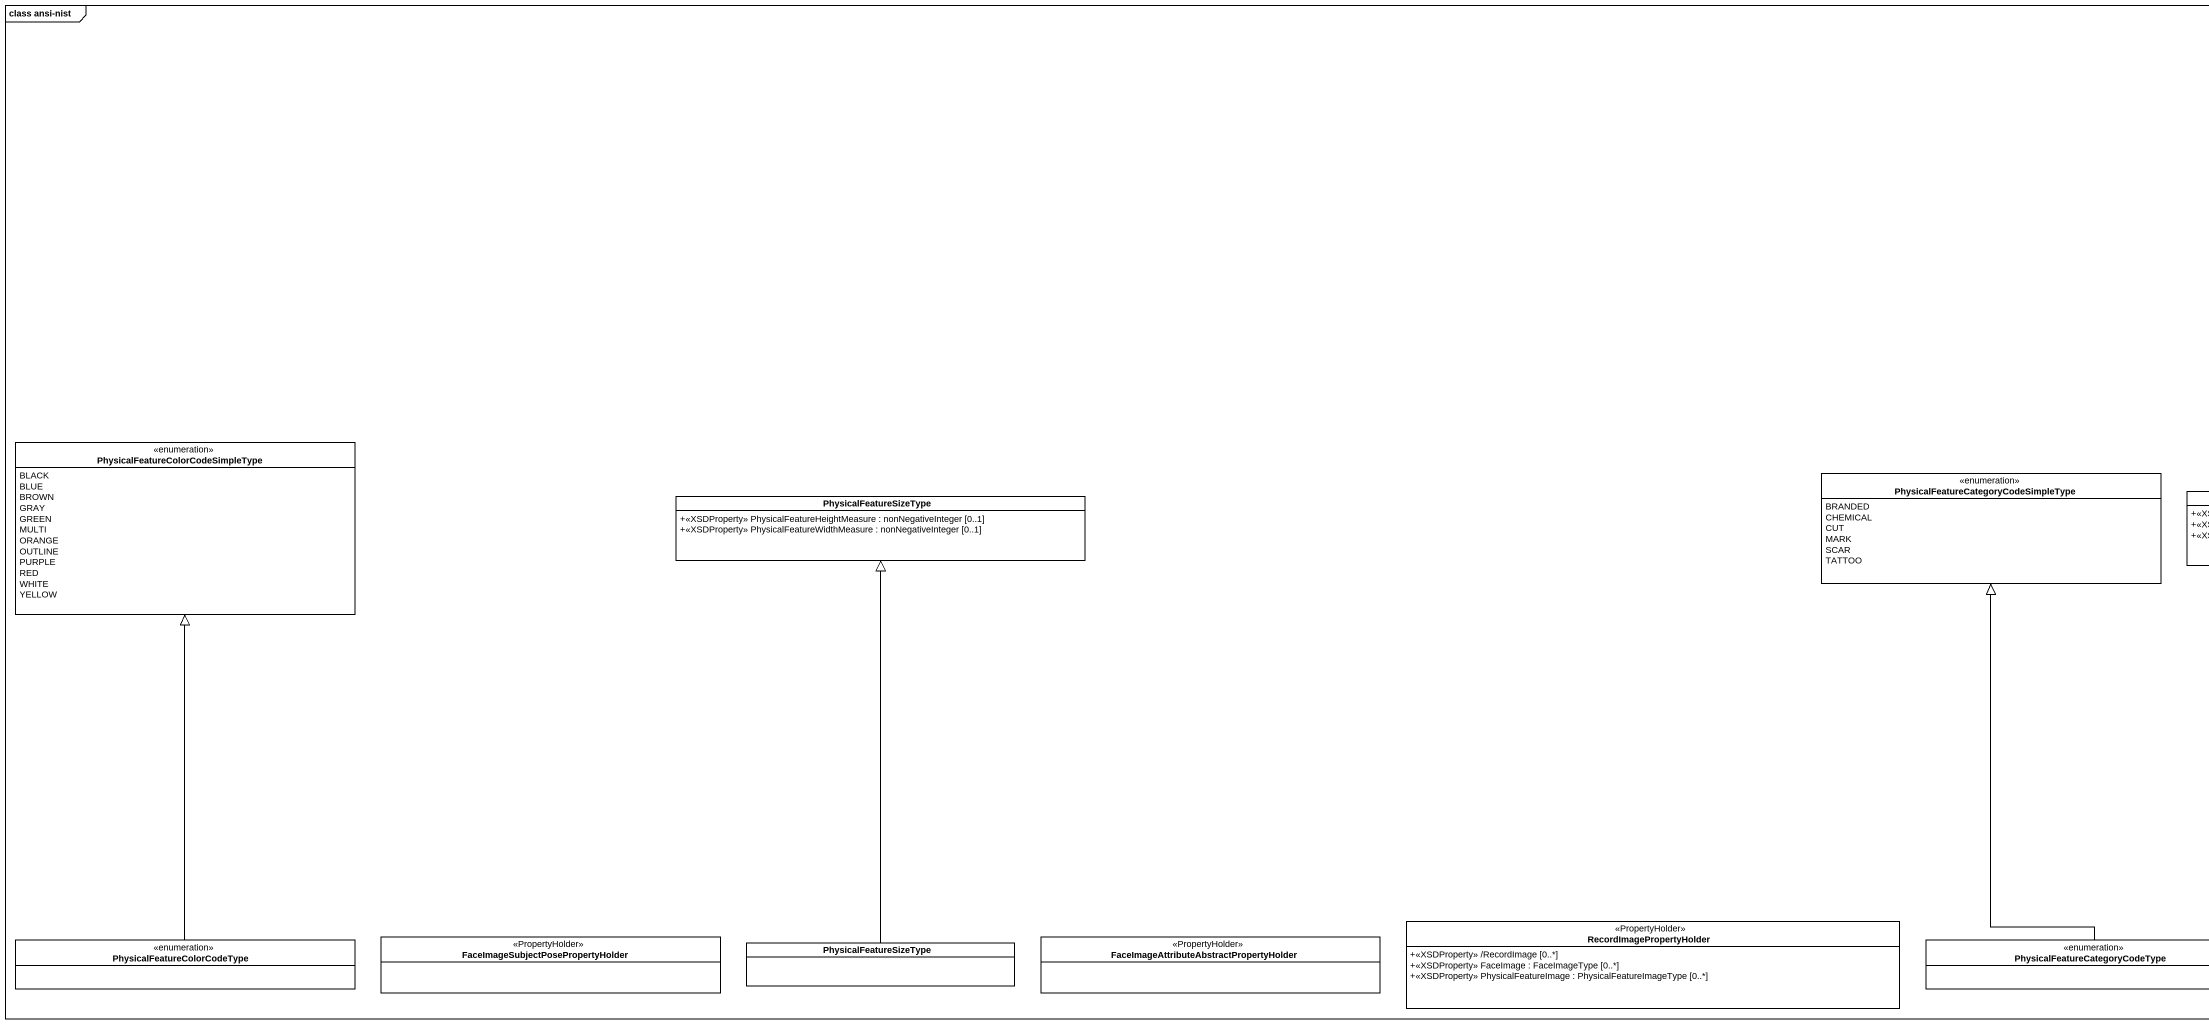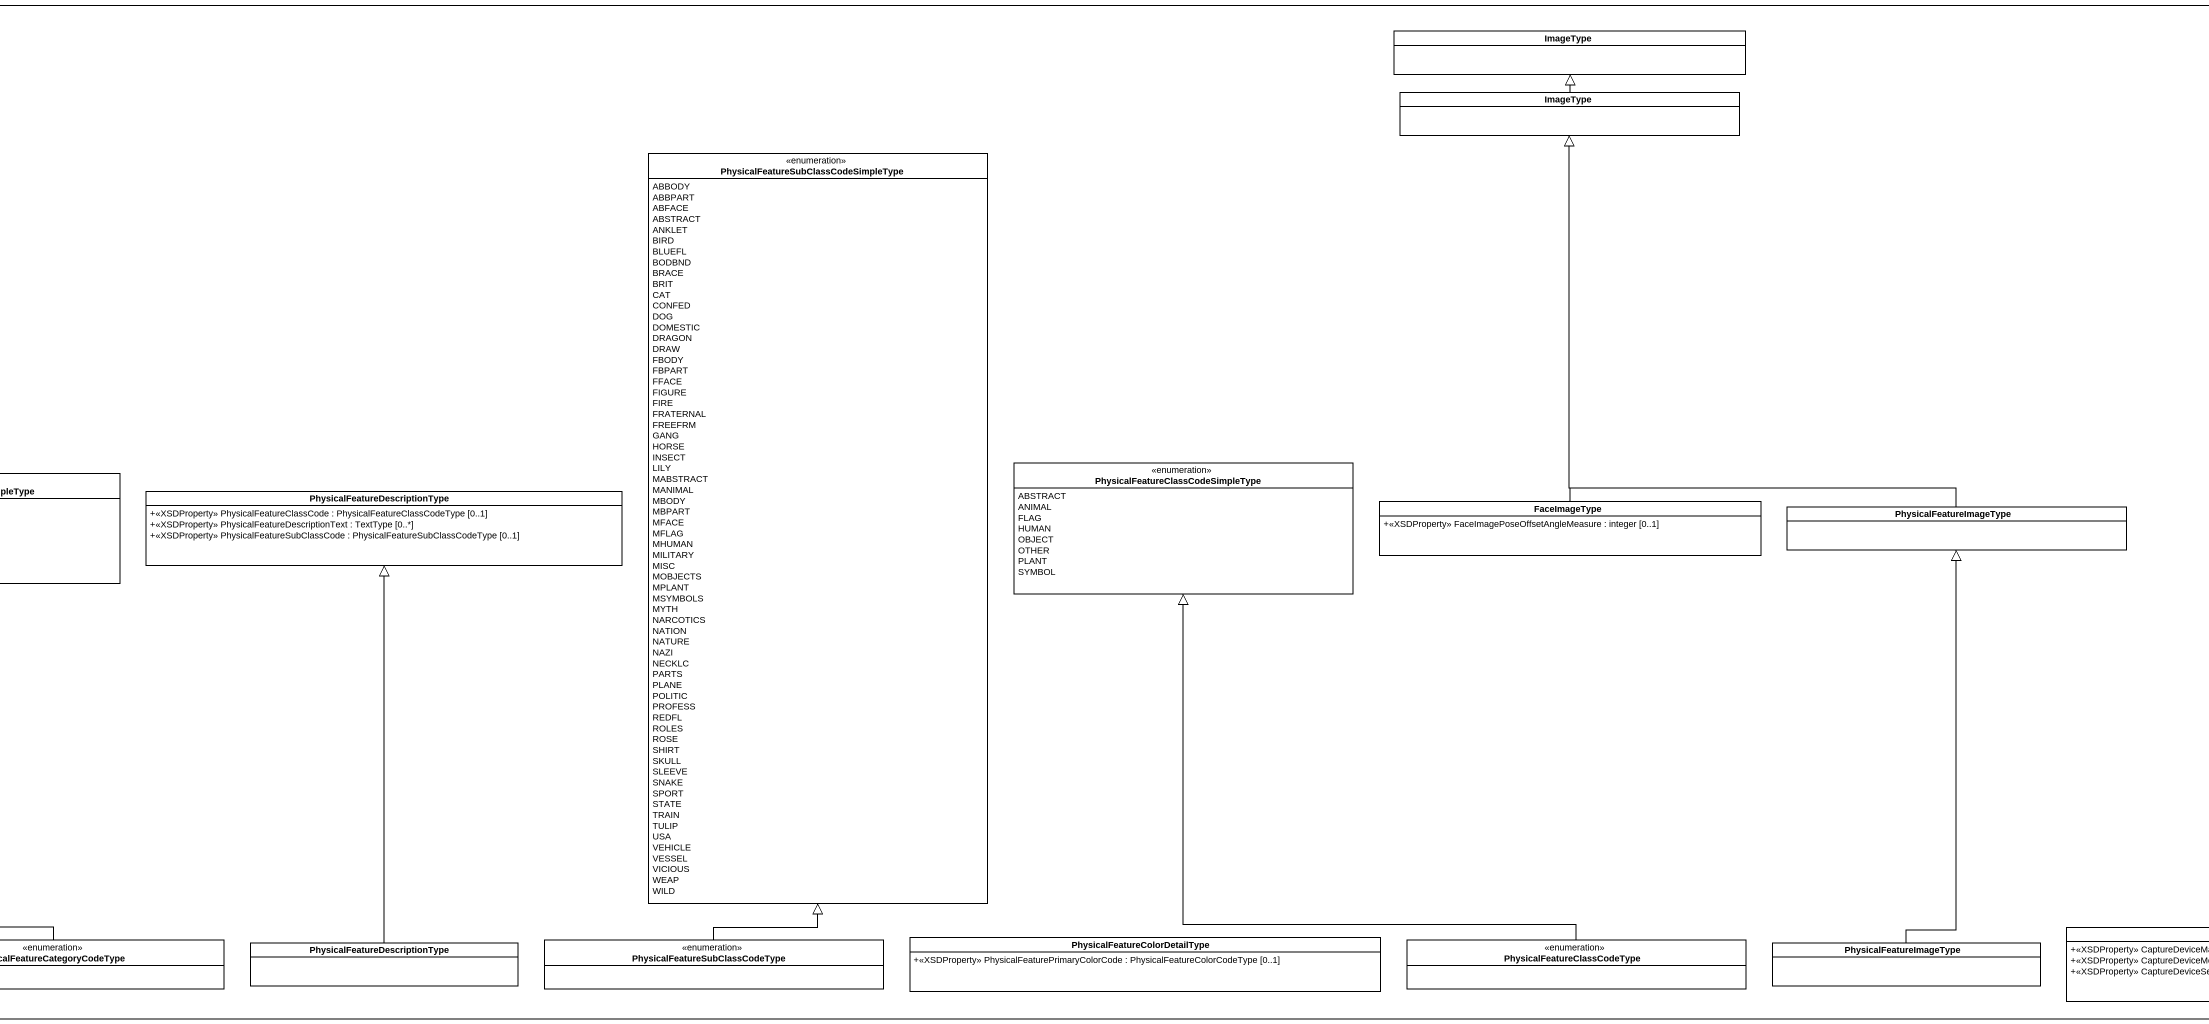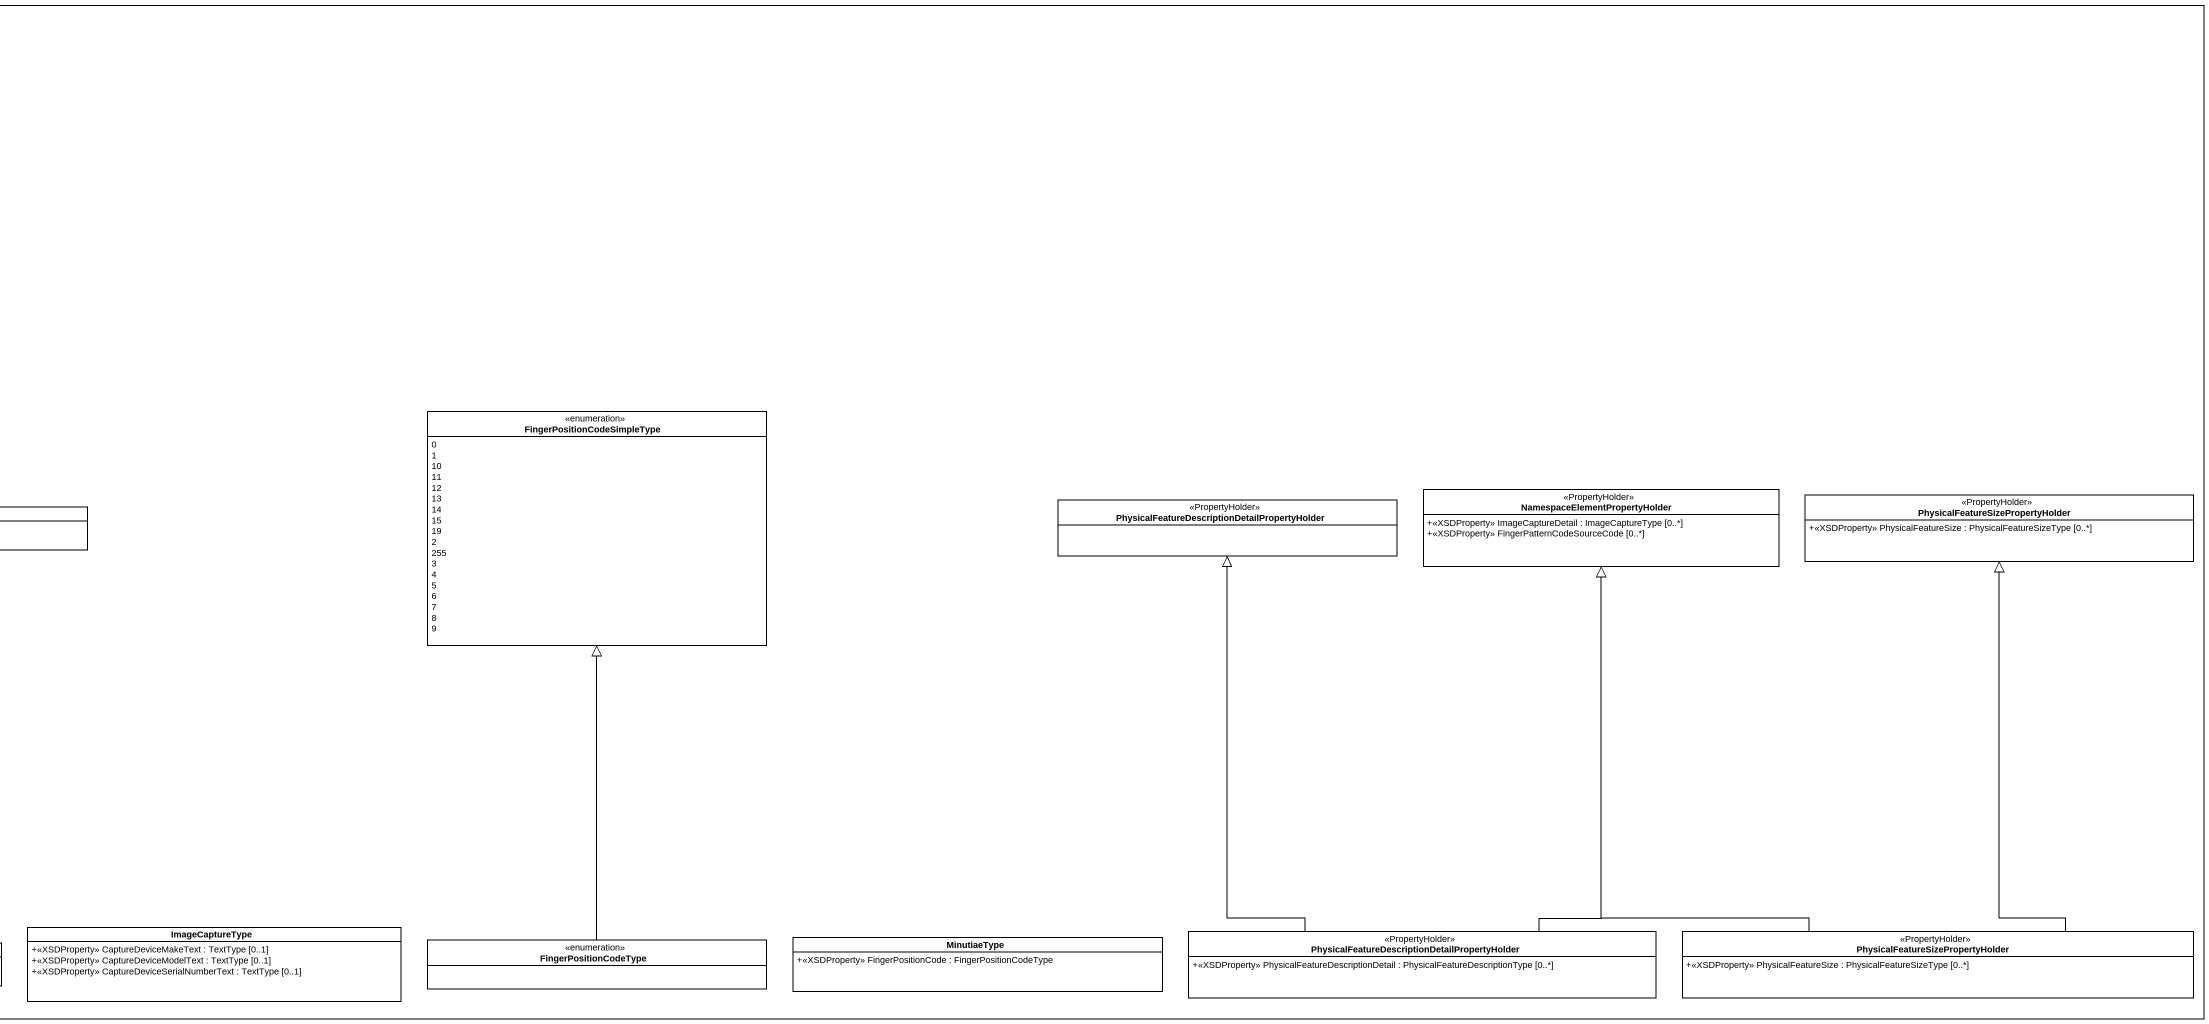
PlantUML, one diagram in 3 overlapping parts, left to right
@startuml
mainframe class ansi-nist
hide circle
hide empty members
skinparam classAttributeIconSize 0
class ImageType
class "ImageType" as ImageType_2
enum "PhysicalFeatureSubClassCodeSimpleType" as PhysicalFeatureSubClassCodeS {
  ABBODY
  ABBPART
  ABFACE
  ABSTRACT
  ANKLET
  BIRD
  BLUEFL
  BODBND
  BRACE
  BRIT
  CAT
  CONFED
  DOG
  DOMESTIC
  DRAGON
  DRAW
  FBODY
  FBPART
  FFACE
  FIGURE
  FIRE
  FRATERNAL
  FREEFRM
  GANG
  HORSE
  INSECT
  LILY
  MABSTRACT
  MANIMAL
  MBODY
  MBPART
  MFACE
  MFLAG
  MHUMAN
  MILITARY
  MISC
  MOBJECTS
  MPLANT
  MSYMBOLS
  MYTH
  NARCOTICS
  NATION
  NATURE
  NAZI
  NECKLC
  PARTS
  PLANE
  POLITIC
  PROFESS
  REDFL
  ROLES
  ROSE
  SHIRT
  SKULL
  SLEEVE
  SNAKE
  SPORT
  STATE
  TRAIN
  TULIP
  USA
  VEHICLE
  VESSEL
  VICIOUS
  WEAP
  WILD
}
enum FingerPositionCodeSimpleType {
  0
  1
  10
  11
  12
  13
  14
  15
  19
  2
  255
  3
  4
  5
  6
  7
  8
  9
}
enum "PhysicalFeatureColorCodeSimpleType" as PhysicalFeatureColorCodeSimp {
  BLACK
  BLUE
  BROWN
  GRAY
  GREEN
  MULTI
  ORANGE
  OUTLINE
  PURPLE
  RED
  WHITE
  YELLOW
}
enum "PhysicalFeatureClassCodeSimpleType" as PhysicalFeatureClassCodeSimp {
  ABSTRACT
  ANIMAL
  FLAG
  HUMAN
  OBJECT
  OTHER
  PLANT
  SYMBOL
}
class PhysicalFeatureSizeType {
  +<<XSDProperty>> PhysicalFeatureHeightMeasure : nonNegativeInteger [0..1]
  +<<XSDProperty>> PhysicalFeatureWidthMeasure : nonNegativeInteger [0..1]
}
enum "PhysicalFeatureCategoryCodeSimpleType" as PhysicalFeatureCategoryCodeS {
  BRANDED
  CHEMICAL
  CUT
  MARK
  SCAR
  TATTOO
}
class "PhysicalFeatureDescriptionType" as PhysicalFeatureDescriptionTy {
  +<<XSDProperty>> PhysicalFeatureClassCode : PhysicalFeatureClassCodeType [0..1]
  +<<XSDProperty>> PhysicalFeatureDescriptionText : TextType [0..*]
  +<<XSDProperty>> PhysicalFeatureSubClassCode : PhysicalFeatureSubClassCodeType [0..1]
}
class FaceImageType {
  +<<XSDProperty>> FaceImagePoseOffsetAngleMeasure : integer [0..1]
}
class "PhysicalFeatureDescriptionDetailPropertyHolder" as PhysicalFeatureDescriptionDe <<PropertyHolder>>
class "NamespaceElementPropertyHolder" as NamespaceElementPropertyHold <<PropertyHolder>> {
  +<<XSDProperty>> ImageCaptureDetail : ImageCaptureType [0..*]
  +<<XSDProperty>> FingerPatternCodeSourceCode [0..*]
}
class "PhysicalFeatureSizePropertyHolder" as PhysicalFeatureSizePropertyH <<PropertyHolder>> {
  +<<XSDProperty>> PhysicalFeatureSize : PhysicalFeatureSizeType [0..*]
}
class PhysicalFeatureImageType
class RecordImagePropertyHolder <<PropertyHolder>> {
  +<<XSDProperty>> /RecordImage [0..*]
  +<<XSDProperty>> FaceImage : FaceImageType [0..*]
  +<<XSDProperty>> PhysicalFeatureImage : PhysicalFeatureImageType [0..*]
}
class ImageCaptureType {
  +<<XSDProperty>> CaptureDeviceMakeText : TextType [0..1]
  +<<XSDProperty>> CaptureDeviceModelText : TextType [0..1]
  +<<XSDProperty>> CaptureDeviceSerialNumberText : TextType [0..1]
}
enum PhysicalFeatureColorCodeType
class "FaceImageSubjectPosePropertyHolder" as FaceImageSubjectPoseProperty <<PropertyHolder>>
class "PhysicalFeatureSizeType" as PhysicalFeatureSizeType_2
class "FaceImageAttributeAbstractPropertyHolder" as FaceImageAttributeAbstractPr <<PropertyHolder>>
enum "PhysicalFeatureCategoryCodeType" as PhysicalFeatureCategoryCodeT
class "PhysicalFeatureDescriptionType" as PhysicalFeatureDescriptionTy_2
enum "PhysicalFeatureSubClassCodeType" as PhysicalFeatureSubClassCodeT
class "PhysicalFeatureColorDetailType" as PhysicalFeatureColorDetailTy {
  +<<XSDProperty>> PhysicalFeaturePrimaryColorCode : PhysicalFeatureColorCodeType [0..1]
}
enum PhysicalFeatureClassCodeType
class "PhysicalFeatureImageType" as PhysicalFeatureImageType_2
enum FingerPositionCodeType
class MinutiaeType {
  +<<XSDProperty>> FingerPositionCode : FingerPositionCodeType
}
class "PhysicalFeatureDescriptionDetailPropertyHolder" as PhysicalFeatureDescriptionDe_2 <<PropertyHolder>> {
  +<<XSDProperty>> PhysicalFeatureDescriptionDetail : PhysicalFeatureDescriptionType [0..*]
}
class "PhysicalFeatureSizePropertyHolder" as PhysicalFeatureSizePropertyH_2 <<PropertyHolder>> {
  +<<XSDProperty>> PhysicalFeatureSize : PhysicalFeatureSizeType [0..*]
}
ImageType_2 -up-|> ImageType
FaceImageType -up-|> ImageType_2
PhysicalFeatureImageType -up-|> ImageType_2
PhysicalFeatureColorCodeType -up-|> PhysicalFeatureColorCodeSimp
PhysicalFeatureSizeType_2 -up-|> PhysicalFeatureSizeType
PhysicalFeatureCategoryCodeT -up-|> PhysicalFeatureCategoryCodeS
PhysicalFeatureDescriptionTy_2 -up-|> PhysicalFeatureDescriptionTy
PhysicalFeatureSubClassCodeT -up-|> PhysicalFeatureSubClassCodeS
PhysicalFeatureClassCodeType -up-|> PhysicalFeatureClassCodeSimp
PhysicalFeatureImageType_2 -up-|> PhysicalFeatureImageType
FingerPositionCodeType -up-|> FingerPositionCodeSimpleType
PhysicalFeatureDescriptionDe_2 -up-|> PhysicalFeatureDescriptionDe
PhysicalFeatureDescriptionDe_2 -up-|> NamespaceElementPropertyHold
PhysicalFeatureSizePropertyH_2 -up-|> NamespaceElementPropertyHold
PhysicalFeatureSizePropertyH_2 -up-|> PhysicalFeatureSizePropertyH
@enduml
